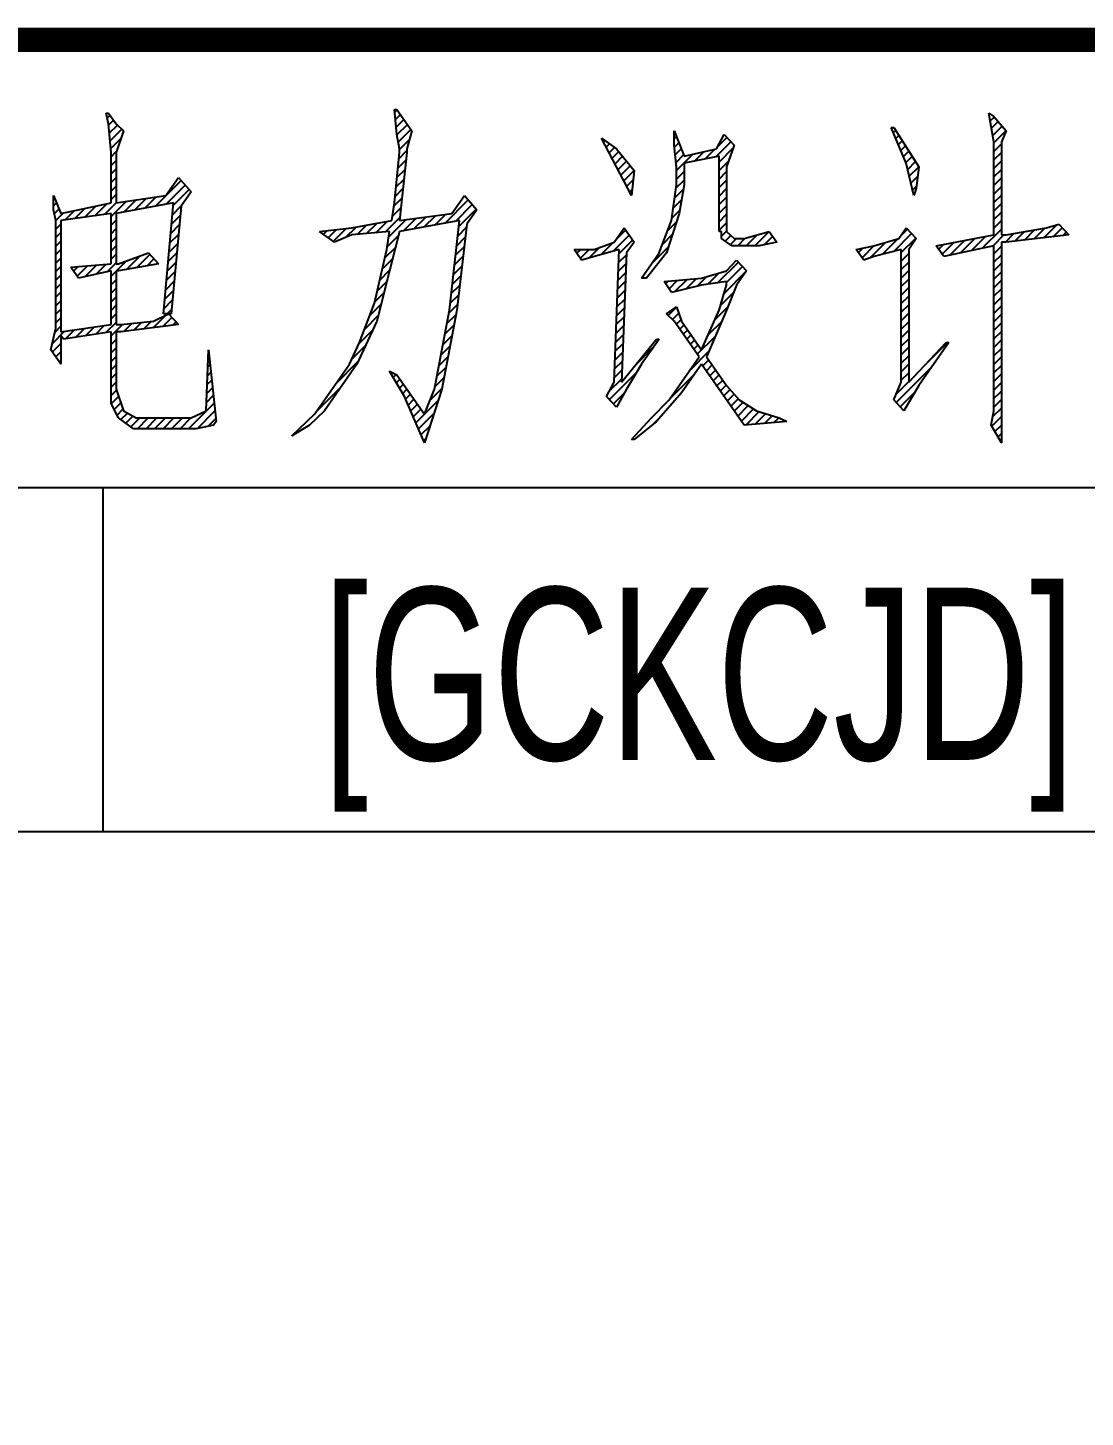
# Model space of a CAD drawing. Extents: x -140 to 0, y 0 to 80.
# Drawn here: x -47.19 to -16.47, y 40 to 80.35 of the extents above; entities that cross this region are included whole.
import ezdxf

# ---------------------------------------------------------------- set-up
doc = ezdxf.new("R2010")
doc.units = 0
doc.header["$MEASUREMENT"] = 0
doc.layers.get('0').update_dxf_attribs({"linetype": 'CONTINUOUS'})
doc.layers.add('TB', color=7, linetype='CONTINUOUS')
doc.styles.add('LZ_FONTS_FS', font='hxm.ttf', dxfattribs={"width": 0.7, "height": 3.5})

msp = doc.modelspace()

# ---------------------------------------------------------------- linework, layer by layer
at = {"color": 7}
for p, q in [((-36.538, 77.979), (-36.467, 77.979)), ((-36.467, 77.249), (-36.538, 77.979)), ((-36.467, 77.979), (-36.03, 77.354)), ((-44.92, 77.874), (-44.847, 77.874)), ((-44.847, 77.562), (-44.92, 77.874)), ((-44.847, 77.874), (-44.629, 77.562)), ((-44.775, 76.729), (-44.847, 77.562)), ((-44.629, 77.562), (-44.412, 77.353)), ((-19.268, 77.875), (-19.123, 77.77)), ((-19.123, 77.042), (-19.268, 77.875)), ((-19.123, 77.77), (-18.76, 77.354)), ((-44.412, 77.353), (-44.629, 76.729)), ((-36.394, 76.833), (-36.467, 77.249)), ((-36.03, 77.354), (-36.175, 76.833)), ((-30.52, 77.145), (-30.084, 76.833)), ((-29.647, 75.479), (-30.52, 77.145)), ((-28.412, 77.354), (-28.121, 76.624)), ((-28.412, 76.937), (-28.412, 77.354)), ((-27.177, 76.833), (-26.959, 77.249)), ((-26.959, 77.249), (-26.669, 76.937)), ((-22.103, 77.458), (-22.104, 77.458)), ((-21.666, 76.416), (-22.103, 77.458)), ((-22.103, 77.458), (-22.03, 77.458)), ((-22.03, 77.458), (-21.303, 76.312)), ((-18.76, 77.354), (-18.904, 77.042)), ((-44.775, 75.271), (-44.775, 76.729)), ((-44.629, 76.729), (-44.629, 75.271)), ((-36.538, 75.27), (-36.394, 76.728)), ((-36.394, 76.728), (-36.394, 76.833)), ((-36.175, 76.728), (-36.394, 74.749)), ((-36.175, 76.833), (-36.175, 76.728)), ((-30.084, 76.833), (-29.575, 76.208)), ((-28.339, 76.312), (-28.412, 76.937)), ((-28.121, 76.624), (-27.177, 76.833)), ((-26.669, 76.937), (-26.886, 76.312)), ((-19.123, 74.333), (-19.123, 77.042)), ((-18.904, 77.042), (-18.904, 74.333)), ((-28.339, 75.791), (-28.339, 76.312)), ((-27.104, 76.624), (-28.121, 76.416)), ((-28.121, 76.416), (-28.121, 75.791)), ((-27.104, 74.437), (-27.104, 76.624)), ((-26.886, 76.312), (-26.886, 74.437)), ((-21.449, 75.479), (-21.666, 76.416)), ((-21.303, 76.312), (-21.376, 75.687)), ((-43.177, 75.478), (-42.813, 75.999)), ((-42.813, 75.999), (-42.45, 75.583)), ((-29.575, 76.208), (-29.647, 75.479)), ((-46.446, 75.478), (-46.228, 74.959)), ((-46.446, 75.062), (-46.446, 75.478)), ((-44.629, 75.271), (-43.177, 75.478)), ((-42.45, 75.583), (-42.74, 75.166)), ((-34.867, 74.958), (-34.505, 75.479)), ((-34.505, 75.479), (-34.141, 75.061)), ((-29.647, 75.479), (-29.648, 75.479)), ((-28.485, 74.749), (-28.339, 75.791)), ((-28.121, 75.791), (-28.267, 74.958)), ((-21.376, 75.687), (-21.449, 75.479)), ((-46.374, 74.75), (-46.446, 75.062)), ((-46.228, 74.959), (-44.775, 75.271)), ((-42.958, 75.271), (-44.629, 74.959)), ((-43.248, 72.042), (-42.958, 75.271)), ((-42.74, 75.166), (-43.031, 72.042)), ((-36.611, 74.749), (-36.538, 75.27)), ((-34.141, 75.061), (-34.432, 74.645)), ((-46.374, 71.626), (-46.374, 74.75)), ((-44.775, 74.959), (-46.228, 74.75)), ((-46.228, 74.75), (-46.228, 71.521)), ((-44.775, 73.499), (-44.775, 74.959)), ((-44.629, 74.959), (-44.629, 73.499)), ((-37.775, 74.542), (-36.611, 74.749)), ((-36.394, 74.749), (-34.867, 74.958)), ((-34.649, 74.749), (-36.394, 74.437)), ((-34.94, 72.146), (-34.649, 74.749)), ((-28.848, 73.812), (-28.485, 74.749)), ((-28.267, 74.958), (-28.631, 73.812)), ((-38.72, 74.437), (-38.721, 74.437)), ((-38.72, 74.437), (-37.775, 74.542)), ((-38.283, 74.125), (-38.72, 74.437)), ((-37.775, 74.333), (-38.283, 74.125)), ((-36.684, 74.437), (-37.775, 74.333)), ((-36.757, 73.916), (-36.684, 74.437)), ((-36.394, 74.437), (-36.684, 73.291)), ((-34.432, 74.645), (-34.722, 72.146)), ((-30.157, 74.125), (-29.866, 74.542)), ((-29.866, 74.542), (-29.575, 74.125)), ((-27.032, 74.437), (-27.104, 74.437)), ((-27.032, 74.228), (-27.032, 74.437)), ((-26.886, 74.437), (-26.669, 74.228)), ((-26.378, 74.228), (-25.651, 74.437)), ((-25.651, 74.437), (-25.432, 74.125)), ((-21.884, 74.228), (-21.666, 74.542)), ((-21.666, 74.542), (-21.376, 74.228)), ((-20.795, 74.021), (-19.123, 74.333)), ((-18.904, 74.333), (-18.76, 74.333)), ((-18.76, 74.333), (-17.596, 74.542)), ((-16.942, 74.333), (-18.76, 74.125)), ((-17.596, 74.542), (-17.234, 74.645)), ((-17.234, 74.645), (-16.942, 74.333)), ((-37.121, 72.354), (-36.757, 73.916)), ((-31.319, 73.916), (-31.32, 73.916)), ((-31.101, 73.604), (-31.319, 73.916)), ((-31.319, 73.916), (-30.738, 73.916)), ((-30.011, 73.916), (-31.101, 73.604)), ((-30.738, 73.916), (-30.157, 74.125)), ((-30.157, 70.062), (-30.011, 73.916)), ((-29.575, 74.125), (-29.793, 73.812)), ((-26.74, 74.021), (-27.032, 74.228)), ((-25.942, 74.021), (-26.74, 74.021)), ((-26.669, 74.228), (-26.378, 74.228)), ((-25.942, 74.021), (-25.943, 74.021)), ((-25.432, 74.125), (-25.942, 74.021)), ((-23.119, 73.916), (-23.121, 73.916)), ((-23.119, 73.916), (-22.611, 74.021)), ((-22.902, 73.604), (-23.119, 73.916)), ((-22.611, 74.021), (-21.884, 74.228)), ((-21.811, 73.916), (-22.611, 73.709)), ((-21.811, 70.062), (-21.811, 73.916)), ((-21.376, 74.228), (-21.594, 73.916)), ((-21.594, 73.916), (-21.594, 70.062)), ((-20.576, 73.709), (-20.795, 74.021)), ((-19.123, 74.021), (-20.576, 73.709)), ((-19.123, 69.229), (-19.123, 74.021)), ((-18.904, 74.125), (-18.904, 68.292)), ((-18.76, 74.125), (-18.904, 74.125)), ((-45.938, 73.396), (-44.775, 73.499)), ((-44.629, 73.499), (-44.556, 73.499)), ((-44.556, 73.499), (-43.685, 73.812)), ((-43.394, 73.499), (-44.556, 73.292)), ((-43.685, 73.812), (-43.394, 73.499)), ((-29.793, 73.812), (-29.939, 70.062)), ((-29.357, 73.083), (-28.848, 73.812)), ((-28.631, 73.812), (-29.212, 73.083)), ((-26.886, 73.291), (-26.596, 73.604)), ((-26.596, 73.604), (-26.305, 73.291)), ((-22.611, 73.709), (-22.902, 73.604)), ((-45.72, 73.083), (-45.938, 73.396)), ((-44.775, 73.292), (-45.72, 73.083)), ((-44.775, 71.729), (-44.775, 73.292)), ((-44.629, 73.292), (-44.629, 71.729)), ((-44.556, 73.292), (-44.629, 73.292)), ((-36.684, 73.291), (-37.048, 71.833)), ((-29.212, 73.083), (-29.357, 73.083)), ((-28.702, 72.979), (-27.613, 73.083)), ((-27.613, 73.083), (-26.886, 73.291)), ((-26.305, 73.291), (-26.596, 72.875)), ((-28.485, 72.667), (-28.702, 72.979)), ((-27.613, 72.875), (-28.485, 72.667)), ((-26.886, 72.979), (-27.613, 72.875)), ((-27.104, 72.146), (-26.886, 72.875)), ((-26.886, 72.875), (-26.886, 72.979)), ((-26.596, 72.875), (-26.886, 72.146)), ((-37.556, 71.209), (-37.121, 72.354)), ((-28.631, 72.042), (-28.339, 72.249)), ((-28.339, 72.249), (-28.194, 71.833)), ((-44.485, 71.729), (-43.539, 71.833)), ((-43.539, 71.833), (-43.104, 72.042)), ((-43.104, 72.042), (-43.248, 72.042)), ((-43.104, 72.042), (-43.105, 72.042)), ((-43.104, 72.042), (-42.813, 71.729)), ((-43.031, 72.042), (-43.104, 72.042)), ((-37.048, 71.833), (-37.629, 70.583)), ((-35.376, 69.855), (-34.94, 72.146)), ((-34.722, 72.146), (-35.159, 69.855)), ((-28.412, 71.833), (-28.631, 72.042)), ((-27.685, 70.791), (-28.412, 71.833)), ((-28.194, 71.833), (-27.613, 71)), ((-27.613, 71), (-27.104, 72.146)), ((-26.886, 72.146), (-27.467, 70.791)), ((-46.519, 71), (-46.374, 71.626)), ((-46.228, 71.521), (-44.775, 71.729)), ((-44.775, 71.521), (-46.155, 71.312)), ((-44.775, 71.729), (-44.777, 71.729)), ((-44.775, 69.438), (-44.775, 71.521)), ((-44.629, 71.729), (-44.485, 71.729)), ((-44.629, 71.521), (-44.629, 69.854)), ((-44.485, 71.521), (-44.629, 71.521)), ((-42.813, 71.729), (-44.485, 71.521)), ((-46.228, 71.417), (-46.228, 70.584)), ((-46.155, 71.312), (-46.228, 71.417)), ((-37.847, 70.583), (-37.556, 71.209)), ((-29.939, 70.062), (-28.921, 71.312)), ((-28.848, 71.312), (-29.357, 70.583)), ((-28.921, 71.312), (-28.848, 71.312)), ((-21.594, 70.062), (-20.504, 71.209)), ((-20.431, 71.209), (-21.303, 69.958)), ((-20.504, 71.209), (-20.431, 71.209)), ((-46.228, 70.584), (-46.519, 71)), ((-42.013, 69.229), (-41.94, 71)), ((-41.94, 71), (-41.723, 68.917)), ((-28.558, 69.542), (-27.685, 70.791)), ((-27.467, 70.791), (-26.886, 69.958)), ((-38.864, 69.125), (-37.847, 70.583)), ((-37.629, 70.583), (-38.574, 69.229)), ((-36.684, 70.376), (-36.467, 70.271)), ((-36.248, 69.646), (-36.684, 70.376)), ((-36.467, 70.271), (-35.667, 69.125)), ((-29.357, 70.583), (-29.793, 69.855)), ((-27.613, 70.583), (-28.194, 69.75)), ((-26.378, 68.813), (-27.613, 70.583)), ((-44.629, 69.854), (-44.631, 69.854)), ((-44.629, 69.854), (-44.412, 69.229)), ((-35.667, 69.125), (-35.376, 69.855)), ((-35.159, 69.855), (-35.667, 68.292)), ((-30.374, 69.646), (-30.157, 70.062)), ((-29.793, 69.855), (-30.084, 69.334)), ((-26.886, 69.958), (-26.523, 69.542)), ((-22.03, 69.542), (-21.811, 70.062)), ((-21.303, 69.958), (-21.739, 69.229)), ((-44.556, 69.021), (-44.775, 69.438)), ((-35.667, 68.292), (-36.248, 69.646)), ((-30.084, 69.334), (-30.374, 69.646)), ((-29.066, 69.021), (-28.558, 69.542)), ((-28.194, 69.75), (-28.921, 68.916)), ((-26.523, 69.542), (-26.015, 69.229)), ((-21.739, 69.229), (-22.03, 69.542)), ((-44.121, 68.708), (-44.556, 69.021)), ((-44.412, 69.229), (-44.048, 69.021)), ((-44.048, 69.021), (-42.45, 69.021)), ((-42.45, 69.021), (-42.013, 69.229)), ((-39.518, 68.5), (-38.864, 69.125)), ((-38.574, 69.229), (-39.01, 68.813)), ((-29.647, 68.395), (-29.066, 69.021)), ((-26.015, 69.229), (-25.36, 69.021)), ((-25.36, 69.021), (-25.142, 68.916)), ((-19.196, 68.813), (-19.123, 69.229)), ((-42.304, 68.708), (-44.121, 68.708)), ((-41.796, 68.812), (-42.304, 68.708)), ((-41.723, 68.917), (-41.796, 68.812)), ((-39.01, 68.813), (-39.518, 68.5)), ((-28.921, 68.916), (-29.575, 68.395)), ((-26.378, 68.813), (-26.379, 68.813)), ((-25.142, 68.916), (-26.378, 68.813)), ((-18.904, 68.292), (-19.196, 68.813)), ((-29.575, 68.395), (-29.647, 68.395)), ((-18.904, 68.292), (-18.906, 68.292))]:
    msp.add_line(p, q, dxfattribs=at)
at = {"color": 0}
for p, q in [((-36.532, 77.912), (-36.466, 77.978)), ((-36.532, 77.912), (-36.466, 77.978)), ((-44.885, 77.726), (-44.802, 77.81)), ((-44.843, 77.521), (-44.7, 77.664)), ((-44.824, 77.293), (-44.591, 77.525)), ((-36.51, 77.687), (-36.365, 77.832)), ((-36.51, 77.687), (-36.365, 77.832)), ((-36.488, 77.462), (-36.263, 77.687)), ((-36.488, 77.462), (-36.263, 77.687)), ((-36.465, 77.237), (-36.161, 77.541)), ((-36.465, 77.237), (-36.161, 77.541)), ((-19.265, 77.856), (-19.255, 77.865)), ((-19.265, 77.856), (-19.255, 77.865)), ((-19.228, 77.645), (-19.114, 77.759)), ((-19.228, 77.645), (-19.114, 77.759)), ((-19.191, 77.434), (-18.998, 77.627)), ((-19.191, 77.434), (-18.998, 77.627)), ((-19.155, 77.223), (-18.883, 77.495)), ((-19.155, 77.223), (-18.883, 77.495)), ((-44.804, 77.065), (-44.465, 77.404)), ((-44.785, 76.837), (-44.489, 77.133)), ((-36.428, 77.027), (-36.059, 77.395)), ((-36.428, 77.027), (-36.059, 77.395)), ((-36.394, 76.813), (-36.098, 77.109)), ((-36.394, 76.813), (-36.098, 77.109)), ((-30.468, 77.046), (-30.432, 77.082)), ((-30.468, 77.046), (-30.432, 77.082)), ((-28.412, 77.123), (-28.346, 77.189)), ((-28.412, 77.123), (-28.346, 77.189)), ((-27.133, 76.917), (-26.883, 77.167)), ((-27.133, 76.917), (-26.883, 77.167)), ((-22.04, 77.308), (-21.976, 77.372)), ((-22.04, 77.308), (-21.976, 77.372)), ((-21.967, 77.133), (-21.88, 77.221)), ((-21.967, 77.133), (-21.88, 77.221)), ((-21.894, 76.959), (-21.784, 77.069)), ((-21.894, 76.959), (-21.784, 77.069)), ((-19.123, 77.007), (-18.767, 77.363)), ((-19.123, 77.007), (-18.767, 77.363)), ((-44.775, 76.599), (-44.621, 76.753)), ((-36.412, 76.548), (-36.175, 76.785)), ((-36.412, 76.548), (-36.175, 76.785)), ((-30.383, 76.884), (-30.288, 76.979)), ((-30.383, 76.884), (-30.288, 76.979)), ((-30.298, 76.722), (-30.144, 76.876)), ((-30.298, 76.722), (-30.144, 76.876)), ((-30.213, 76.559), (-30.019, 76.753)), ((-30.213, 76.559), (-30.019, 76.753)), ((-28.406, 76.882), (-28.276, 77.012)), ((-28.406, 76.882), (-28.276, 77.012)), ((-28.38, 76.66), (-28.205, 76.835)), ((-28.38, 76.66), (-28.205, 76.835)), ((-28.339, 76.206), (-27.864, 76.681)), ((-28.339, 76.206), (-27.864, 76.681)), ((-27.82, 76.478), (-27.546, 76.751)), ((-27.82, 76.478), (-27.546, 76.751)), ((-27.509, 76.541), (-27.228, 76.822)), ((-27.509, 76.541), (-27.228, 76.822)), ((-27.197, 76.605), (-26.764, 77.039)), ((-27.197, 76.605), (-26.764, 77.039)), ((-27.104, 76.451), (-26.695, 76.859)), ((-27.104, 76.451), (-26.695, 76.859)), ((-21.821, 76.784), (-21.687, 76.918)), ((-21.821, 76.784), (-21.687, 76.918)), ((-21.748, 76.61), (-21.591, 76.766)), ((-21.748, 76.61), (-21.591, 76.766)), ((-19.123, 76.76), (-18.904, 76.979)), ((-19.123, 76.76), (-18.904, 76.979)), ((-19.123, 76.512), (-18.904, 76.731)), ((-19.123, 76.512), (-18.904, 76.731)), ((-44.775, 76.351), (-44.629, 76.497)), ((-36.439, 76.273), (-36.199, 76.513)), ((-36.439, 76.273), (-36.199, 76.513)), ((-30.128, 76.397), (-29.908, 76.617)), ((-30.128, 76.397), (-29.908, 76.617)), ((-30.043, 76.234), (-29.797, 76.481)), ((-30.043, 76.234), (-29.797, 76.481)), ((-29.958, 76.072), (-29.686, 76.344)), ((-29.958, 76.072), (-29.686, 76.344)), ((-28.354, 76.439), (-28.135, 76.658)), ((-28.354, 76.439), (-28.135, 76.658)), ((-27.104, 76.204), (-26.828, 76.48)), ((-27.104, 76.204), (-26.828, 76.48)), ((-21.675, 76.435), (-21.495, 76.615)), ((-21.675, 76.435), (-21.495, 76.615)), ((-21.625, 76.238), (-21.399, 76.464)), ((-21.625, 76.238), (-21.399, 76.464)), ((-21.578, 76.037), (-21.303, 76.312)), ((-21.578, 76.037), (-21.303, 76.312)), ((-19.123, 76.265), (-18.904, 76.484)), ((-19.123, 76.265), (-18.904, 76.484)), ((-44.775, 76.104), (-44.629, 76.25)), ((-44.775, 75.856), (-44.629, 76.002)), ((-43.478, 75.174), (-42.738, 75.914)), ((-36.494, 75.724), (-36.26, 75.957)), ((-36.494, 75.724), (-36.26, 75.957)), ((-36.466, 75.998), (-36.23, 76.235)), ((-36.466, 75.998), (-36.23, 76.235)), ((-29.873, 75.91), (-29.576, 76.207)), ((-29.873, 75.91), (-29.576, 76.207)), ((-29.788, 75.747), (-29.603, 75.932)), ((-29.788, 75.747), (-29.603, 75.932)), ((-28.352, 75.698), (-28.121, 75.929)), ((-28.352, 75.698), (-28.121, 75.929)), ((-28.339, 75.958), (-28.121, 76.176)), ((-28.339, 75.958), (-28.121, 76.176)), ((-27.104, 75.956), (-26.886, 76.174)), ((-27.104, 75.956), (-26.886, 76.174)), ((-27.104, 75.709), (-26.886, 75.926)), ((-27.104, 75.709), (-26.886, 75.926)), ((-21.532, 75.836), (-21.336, 76.032)), ((-21.532, 75.836), (-21.336, 76.032)), ((-19.123, 76.017), (-18.904, 76.236)), ((-19.123, 76.017), (-18.904, 76.236)), ((-19.123, 75.77), (-18.904, 75.989)), ((-19.123, 75.77), (-18.904, 75.989)), ((-44.775, 75.609), (-44.629, 75.755)), ((-44.775, 75.361), (-44.629, 75.507)), ((-43.174, 75.231), (-42.623, 75.781)), ((-42.965, 75.192), (-42.507, 75.649)), ((-36.521, 75.449), (-36.291, 75.678)), ((-36.521, 75.449), (-36.291, 75.678)), ((-29.703, 75.585), (-29.63, 75.658)), ((-29.703, 75.585), (-29.63, 75.658)), ((-28.392, 75.41), (-28.145, 75.658)), ((-28.392, 75.41), (-28.145, 75.658)), ((-27.104, 75.461), (-26.886, 75.679)), ((-27.104, 75.461), (-26.886, 75.679)), ((-21.485, 75.635), (-21.368, 75.752)), ((-21.485, 75.635), (-21.368, 75.752)), ((-19.123, 75.522), (-18.904, 75.741)), ((-19.123, 75.522), (-18.904, 75.741)), ((-19.123, 75.275), (-18.904, 75.494)), ((-19.123, 75.275), (-18.904, 75.494)), ((-46.446, 75.423), (-46.429, 75.44)), ((-46.446, 75.176), (-46.356, 75.265)), ((-46.421, 74.953), (-46.283, 75.091)), ((-45.824, 74.808), (-45.521, 75.111)), ((-45.535, 74.85), (-45.206, 75.178)), ((-45.246, 74.891), (-44.891, 75.246)), ((-44.957, 74.933), (-44.616, 75.273)), ((-44.775, 74.866), (-44.328, 75.314)), ((-44.391, 75.003), (-44.039, 75.355)), ((-44.087, 75.06), (-43.75, 75.396)), ((-43.782, 75.117), (-43.462, 75.438)), ((-42.989, 74.92), (-42.733, 75.176)), ((-36.593, 74.882), (-36.353, 75.122)), ((-36.593, 74.882), (-36.353, 75.122)), ((-36.553, 75.169), (-36.322, 75.4)), ((-36.553, 75.169), (-36.322, 75.4)), ((-35.068, 74.674), (-34.392, 75.35)), ((-35.068, 74.674), (-34.392, 75.35)), ((-34.767, 74.728), (-34.277, 75.218)), ((-34.767, 74.728), (-34.277, 75.218)), ((-34.668, 74.579), (-34.162, 75.085)), ((-34.668, 74.579), (-34.162, 75.085)), ((-28.473, 74.835), (-28.25, 75.058)), ((-28.473, 74.835), (-28.25, 75.058)), ((-28.433, 75.122), (-28.197, 75.358)), ((-28.433, 75.122), (-28.197, 75.358)), ((-27.104, 75.214), (-26.886, 75.431)), ((-27.104, 75.214), (-26.886, 75.431)), ((-27.104, 74.966), (-26.886, 75.184)), ((-27.104, 74.966), (-26.886, 75.184)), ((-19.123, 75.027), (-18.904, 75.246)), ((-19.123, 75.027), (-18.904, 75.246)), ((-46.374, 74.752), (-46.152, 74.975)), ((-46.374, 74.505), (-46.228, 74.651)), ((-46.113, 74.767), (-45.836, 75.043)), ((-44.775, 74.619), (-44.629, 74.765)), ((-43.014, 74.648), (-42.765, 74.897)), ((-37.348, 74.374), (-37.051, 74.671)), ((-37.348, 74.374), (-37.051, 74.671)), ((-37.075, 74.4), (-36.75, 74.724)), ((-37.075, 74.4), (-36.75, 74.724)), ((-36.801, 74.426), (-36.383, 74.844)), ((-36.801, 74.426), (-36.383, 74.844)), ((-36.707, 74.272), (-36.205, 74.775)), ((-36.707, 74.272), (-36.205, 74.775)), ((-36.274, 74.458), (-35.918, 74.814)), ((-36.274, 74.458), (-35.918, 74.814)), ((-35.972, 74.512), (-35.631, 74.853)), ((-35.972, 74.512), (-35.631, 74.853)), ((-35.671, 74.566), (-35.345, 74.893)), ((-35.671, 74.566), (-35.345, 74.893)), ((-35.369, 74.62), (-35.058, 74.932)), ((-35.369, 74.62), (-35.058, 74.932)), ((-28.595, 74.465), (-28.344, 74.716)), ((-28.595, 74.465), (-28.344, 74.716)), ((-27.104, 74.719), (-26.886, 74.936)), ((-27.104, 74.719), (-26.886, 74.936)), ((-27.104, 74.471), (-26.886, 74.689)), ((-27.104, 74.471), (-26.886, 74.689)), ((-19.123, 74.78), (-18.904, 74.999)), ((-19.123, 74.78), (-18.904, 74.999)), ((-19.123, 74.532), (-18.904, 74.751)), ((-19.123, 74.532), (-18.904, 74.751)), ((-46.374, 74.258), (-46.228, 74.404)), ((-44.775, 74.371), (-44.629, 74.517)), ((-44.775, 74.124), (-44.629, 74.27)), ((-43.063, 74.104), (-42.816, 74.351)), ((-43.038, 74.376), (-42.791, 74.624)), ((-38.605, 74.355), (-38.498, 74.461)), ((-38.605, 74.355), (-38.498, 74.461)), ((-38.461, 74.252), (-38.22, 74.492)), ((-38.461, 74.252), (-38.22, 74.492)), ((-38.316, 74.148), (-37.941, 74.523)), ((-38.316, 74.148), (-37.941, 74.523)), ((-37.96, 74.257), (-37.654, 74.563)), ((-37.96, 74.257), (-37.654, 74.563)), ((-37.622, 74.348), (-37.352, 74.617)), ((-37.622, 74.348), (-37.352, 74.617)), ((-36.748, 73.984), (-36.427, 74.305)), ((-36.748, 73.984), (-36.427, 74.305)), ((-34.73, 74.022), (-34.474, 74.278)), ((-34.73, 74.022), (-34.474, 74.278)), ((-34.699, 74.3), (-34.442, 74.558)), ((-34.699, 74.3), (-34.442, 74.558)), ((-30.184, 73.866), (-29.719, 74.331)), ((-30.184, 73.866), (-29.719, 74.331)), ((-30.119, 74.178), (-29.821, 74.477)), ((-30.119, 74.178), (-29.821, 74.477)), ((-28.752, 74.06), (-28.459, 74.353)), ((-28.752, 74.06), (-28.459, 74.353)), ((-27.032, 74.295), (-26.886, 74.441)), ((-27.032, 74.295), (-26.886, 74.441)), ((-26.927, 74.153), (-26.762, 74.318)), ((-26.927, 74.153), (-26.762, 74.318)), ((-26.317, 74.021), (-26.001, 74.336)), ((-26.317, 74.021), (-26.001, 74.336)), ((-26.069, 74.021), (-25.654, 74.436)), ((-26.069, 74.021), (-25.654, 74.436)), ((-25.791, 74.051), (-25.55, 74.293)), ((-25.791, 74.051), (-25.55, 74.293)), ((-22.021, 73.861), (-21.51, 74.373)), ((-22.021, 73.861), (-21.51, 74.373)), ((-21.843, 74.287), (-21.629, 74.501)), ((-21.843, 74.287), (-21.629, 74.501)), ((-21.811, 73.824), (-21.391, 74.244)), ((-21.811, 73.824), (-21.391, 74.244)), ((-19.775, 73.881), (-19.368, 74.287)), ((-19.775, 73.881), (-19.368, 74.287)), ((-19.459, 73.949), (-18.904, 74.504)), ((-19.459, 73.949), (-18.904, 74.504)), ((-19.144, 74.016), (-18.827, 74.333)), ((-19.144, 74.016), (-18.827, 74.333)), ((-18.788, 74.125), (-18.541, 74.372)), ((-18.788, 74.125), (-18.541, 74.372)), ((-18.513, 74.153), (-18.239, 74.427)), ((-18.513, 74.153), (-18.239, 74.427)), ((-18.233, 74.185), (-17.937, 74.481)), ((-18.233, 74.185), (-17.937, 74.481)), ((-17.953, 74.217), (-17.636, 74.535)), ((-17.953, 74.217), (-17.636, 74.535)), ((-17.674, 74.249), (-17.295, 74.628)), ((-17.674, 74.249), (-17.295, 74.628)), ((-17.394, 74.281), (-17.135, 74.54)), ((-17.394, 74.281), (-17.135, 74.54)), ((-17.115, 74.313), (-17.016, 74.412)), ((-17.115, 74.313), (-17.016, 74.412)), ((-46.374, 74.01), (-46.228, 74.156)), ((-46.374, 73.763), (-46.228, 73.909)), ((-44.775, 73.876), (-44.629, 74.022)), ((-43.087, 73.832), (-42.841, 74.078)), ((-36.815, 73.67), (-36.511, 73.973)), ((-36.815, 73.67), (-36.511, 73.973)), ((-34.762, 73.743), (-34.507, 73.998)), ((-34.762, 73.743), (-34.507, 73.998)), ((-31.239, 73.801), (-31.124, 73.916)), ((-31.239, 73.801), (-31.124, 73.916)), ((-31.137, 73.655), (-30.877, 73.916)), ((-31.137, 73.655), (-30.877, 73.916)), ((-30.877, 73.668), (-30.568, 73.977)), ((-30.877, 73.668), (-30.568, 73.977)), ((-30.53, 73.767), (-30.182, 74.115)), ((-30.53, 73.767), (-30.182, 74.115)), ((-30.016, 73.787), (-29.618, 74.185)), ((-30.016, 73.787), (-29.618, 74.185)), ((-29.068, 73.497), (-28.574, 73.991)), ((-29.068, 73.497), (-28.574, 73.991)), ((-26.782, 74.051), (-26.604, 74.228)), ((-26.782, 74.051), (-26.604, 74.228)), ((-26.564, 74.021), (-26.348, 74.237)), ((-26.564, 74.021), (-26.348, 74.237)), ((-25.48, 74.115), (-25.448, 74.147)), ((-25.48, 74.115), (-25.448, 74.147)), ((-23.053, 73.82), (-22.915, 73.958)), ((-23.053, 73.82), (-22.915, 73.958)), ((-22.951, 73.674), (-22.602, 74.024)), ((-22.951, 73.674), (-22.602, 74.024)), ((-22.702, 73.676), (-22.256, 74.122)), ((-22.702, 73.676), (-22.256, 74.122)), ((-22.356, 73.775), (-21.909, 74.221)), ((-22.356, 73.775), (-21.909, 74.221)), ((-20.725, 73.921), (-20.585, 74.06)), ((-20.725, 73.921), (-20.585, 74.06)), ((-20.623, 73.775), (-20.281, 74.117)), ((-20.623, 73.775), (-20.281, 74.117)), ((-20.405, 73.745), (-19.977, 74.174)), ((-20.405, 73.745), (-19.977, 74.174)), ((-20.09, 73.813), (-19.672, 74.231)), ((-20.09, 73.813), (-19.672, 74.231)), ((-19.123, 73.79), (-18.904, 74.009)), ((-19.123, 73.79), (-18.904, 74.009)), ((-46.374, 73.515), (-46.228, 73.661)), ((-45.759, 73.14), (-45.461, 73.438)), ((-45.525, 73.126), (-45.189, 73.462)), ((-45.208, 73.197), (-44.917, 73.487)), ((-44.89, 73.267), (-44.629, 73.527)), ((-44.775, 73.629), (-44.629, 73.775)), ((-44.617, 73.292), (-44.328, 73.581)), ((-44.329, 73.333), (-43.942, 73.719)), ((-44.028, 73.386), (-43.645, 73.769)), ((-43.727, 73.44), (-43.526, 73.641)), ((-43.425, 73.494), (-43.407, 73.513)), ((-43.136, 73.288), (-42.892, 73.532)), ((-43.112, 73.56), (-42.867, 73.805)), ((-36.89, 73.347), (-36.596, 73.642)), ((-36.89, 73.347), (-36.596, 73.642)), ((-34.824, 73.186), (-34.572, 73.438)), ((-34.824, 73.186), (-34.572, 73.438)), ((-34.793, 73.465), (-34.539, 73.718)), ((-34.793, 73.465), (-34.539, 73.718)), ((-30.035, 73.273), (-29.805, 73.502)), ((-30.035, 73.273), (-29.805, 73.502)), ((-30.025, 73.53), (-29.795, 73.76)), ((-30.025, 73.53), (-29.795, 73.76)), ((-27.149, 72.942), (-26.543, 73.547)), ((-27.149, 72.942), (-26.543, 73.547)), ((-21.811, 73.577), (-21.594, 73.794)), ((-21.811, 73.577), (-21.594, 73.794)), ((-21.811, 73.329), (-21.594, 73.547)), ((-21.811, 73.329), (-21.594, 73.547)), ((-19.123, 73.542), (-18.904, 73.761)), ((-19.123, 73.542), (-18.904, 73.761)), ((-19.123, 73.295), (-18.904, 73.514)), ((-19.123, 73.295), (-18.904, 73.514)), ((-46.374, 73.268), (-46.228, 73.414)), ((-46.374, 73.02), (-46.228, 73.166)), ((-45.861, 73.286), (-45.733, 73.414)), ((-44.775, 73.134), (-44.629, 73.28)), ((-43.161, 73.016), (-42.917, 73.259)), ((-36.965, 73.025), (-36.68, 73.31)), ((-36.965, 73.025), (-36.68, 73.31)), ((-34.855, 72.907), (-34.605, 73.158)), ((-34.855, 72.907), (-34.605, 73.158)), ((-30.045, 73.015), (-29.815, 73.245)), ((-30.045, 73.015), (-29.815, 73.245)), ((-29.235, 73.083), (-29.122, 73.196)), ((-29.235, 73.083), (-29.122, 73.196)), ((-28.391, 72.689), (-28.038, 73.042)), ((-28.391, 72.689), (-28.038, 73.042)), ((-28.066, 72.767), (-27.764, 73.068)), ((-28.066, 72.767), (-27.764, 73.068)), ((-27.74, 72.845), (-27.458, 73.127)), ((-27.74, 72.845), (-27.458, 73.127)), ((-27.437, 72.9), (-27.111, 73.227)), ((-27.437, 72.9), (-27.111, 73.227)), ((-26.957, 72.638), (-26.308, 73.287)), ((-26.957, 72.638), (-26.308, 73.287)), ((-26.886, 72.956), (-26.424, 73.419)), ((-26.886, 72.956), (-26.424, 73.419)), ((-21.811, 73.082), (-21.594, 73.299)), ((-21.811, 73.082), (-21.594, 73.299)), ((-21.811, 72.834), (-21.594, 73.052)), ((-21.811, 72.834), (-21.594, 73.052)), ((-19.123, 73.047), (-18.904, 73.266)), ((-19.123, 73.047), (-18.904, 73.266)), ((-46.374, 72.773), (-46.228, 72.919)), ((-46.374, 72.525), (-46.228, 72.671)), ((-44.775, 72.886), (-44.629, 73.032)), ((-44.775, 72.639), (-44.629, 72.785)), ((-43.21, 72.472), (-42.968, 72.714)), ((-43.185, 72.744), (-42.943, 72.987)), ((-37.115, 72.38), (-36.844, 72.651)), ((-37.115, 72.38), (-36.844, 72.651)), ((-37.04, 72.702), (-36.762, 72.98)), ((-37.04, 72.702), (-36.762, 72.98)), ((-34.886, 72.629), (-34.637, 72.878)), ((-34.886, 72.629), (-34.637, 72.878)), ((-30.064, 72.501), (-29.835, 72.73)), ((-30.064, 72.501), (-29.835, 72.73)), ((-30.054, 72.758), (-29.825, 72.987)), ((-30.054, 72.758), (-29.825, 72.987)), ((-28.659, 72.916), (-28.585, 72.99)), ((-28.659, 72.916), (-28.585, 72.99)), ((-28.557, 72.77), (-28.311, 73.016)), ((-28.557, 72.77), (-28.311, 73.016)), ((-27.062, 72.286), (-26.677, 72.67)), ((-27.062, 72.286), (-26.677, 72.67)), ((-21.811, 72.587), (-21.594, 72.804)), ((-21.811, 72.587), (-21.594, 72.804)), ((-19.123, 72.8), (-18.904, 73.019)), ((-19.123, 72.8), (-18.904, 73.019)), ((-19.123, 72.552), (-18.904, 72.771)), ((-19.123, 72.552), (-18.904, 72.771)), ((-46.374, 72.278), (-46.228, 72.424)), ((-44.775, 72.392), (-44.629, 72.537)), ((-44.775, 72.144), (-44.629, 72.29)), ((-43.234, 72.2), (-42.994, 72.441)), ((-37.261, 71.987), (-36.926, 72.321)), ((-37.261, 71.987), (-36.926, 72.321)), ((-34.955, 72.065), (-34.702, 72.318)), ((-34.955, 72.065), (-34.702, 72.318)), ((-34.917, 72.35), (-34.67, 72.598)), ((-34.917, 72.35), (-34.67, 72.598)), ((-30.074, 72.244), (-29.845, 72.472)), ((-30.074, 72.244), (-29.845, 72.472)), ((-28.586, 71.999), (-28.338, 72.247)), ((-28.586, 71.999), (-28.338, 72.247)), ((-27.223, 71.877), (-26.841, 72.259)), ((-27.223, 71.877), (-26.841, 72.259)), ((-21.811, 72.339), (-21.594, 72.557)), ((-21.811, 72.339), (-21.594, 72.557)), ((-21.811, 72.092), (-21.594, 72.309)), ((-21.811, 72.092), (-21.594, 72.309)), ((-19.123, 72.305), (-18.904, 72.524)), ((-19.123, 72.305), (-18.904, 72.524)), ((-19.123, 72.057), (-18.904, 72.276)), ((-19.123, 72.057), (-18.904, 72.276)), ((-46.374, 72.03), (-46.228, 72.176)), ((-46.374, 71.783), (-46.228, 71.929)), ((-44.775, 71.897), (-44.629, 72.042)), ((-43.832, 71.602), (-43.609, 71.825)), ((-43.55, 71.637), (-43.184, 72.003)), ((-43.267, 71.673), (-43.004, 71.935)), ((-43.145, 72.042), (-43.019, 72.168)), ((-37.412, 71.588), (-37.009, 71.991)), ((-37.412, 71.588), (-37.009, 71.991)), ((-35.014, 71.759), (-34.745, 72.028)), ((-35.014, 71.759), (-34.745, 72.028)), ((-30.093, 71.729), (-29.865, 71.957)), ((-30.093, 71.729), (-29.865, 71.957)), ((-30.084, 71.986), (-29.855, 72.215)), ((-30.084, 71.986), (-29.855, 72.215)), ((-28.459, 71.878), (-28.274, 72.063)), ((-28.459, 71.878), (-28.274, 72.063)), ((-28.348, 71.742), (-28.21, 71.88)), ((-28.348, 71.742), (-28.21, 71.88)), ((-27.422, 71.431), (-27.021, 71.832)), ((-27.422, 71.431), (-27.021, 71.832)), ((-21.811, 71.844), (-21.594, 72.062)), ((-21.811, 71.844), (-21.594, 72.062)), ((-19.123, 71.81), (-18.904, 72.029)), ((-19.123, 71.81), (-18.904, 72.029)), ((-46.475, 71.186), (-46.127, 71.535)), ((-46.401, 71.508), (-46.228, 71.681)), ((-46.093, 71.321), (-45.838, 71.577)), ((-45.801, 71.365), (-45.549, 71.618)), ((-45.51, 71.41), (-45.26, 71.66)), ((-45.218, 71.454), (-44.971, 71.701)), ((-44.927, 71.498), (-44.629, 71.795)), ((-44.775, 71.402), (-44.443, 71.734)), ((-44.398, 71.531), (-44.165, 71.764)), ((-44.115, 71.567), (-43.887, 71.795)), ((-42.984, 71.708), (-42.885, 71.807)), ((-37.567, 71.185), (-37.16, 71.592)), ((-37.567, 71.185), (-37.16, 71.592)), ((-35.072, 71.453), (-34.803, 71.722)), ((-35.072, 71.453), (-34.803, 71.722)), ((-30.113, 71.215), (-29.885, 71.442)), ((-30.113, 71.215), (-29.885, 71.442)), ((-30.103, 71.472), (-29.875, 71.7)), ((-30.103, 71.472), (-29.875, 71.7)), ((-28.246, 71.596), (-28.118, 71.724)), ((-28.246, 71.596), (-28.118, 71.724)), ((-28.145, 71.45), (-28.017, 71.579)), ((-28.145, 71.45), (-28.017, 71.579)), ((-28.043, 71.305), (-27.915, 71.433)), ((-28.043, 71.305), (-27.915, 71.433)), ((-21.811, 71.597), (-21.594, 71.814)), ((-21.811, 71.597), (-21.594, 71.814)), ((-21.811, 71.349), (-21.594, 71.567)), ((-21.811, 71.349), (-21.594, 71.567)), ((-19.123, 71.562), (-18.904, 71.781)), ((-19.123, 71.562), (-18.904, 71.781)), ((-19.123, 71.315), (-18.904, 71.534)), ((-19.123, 71.315), (-18.904, 71.534)), ((-46.476, 70.938), (-46.228, 71.186)), ((-44.775, 71.154), (-44.629, 71.3)), ((-44.775, 70.907), (-44.629, 71.052)), ((-37.781, 70.723), (-37.375, 71.13)), ((-37.781, 70.723), (-37.375, 71.13)), ((-35.188, 70.842), (-34.919, 71.11)), ((-35.188, 70.842), (-34.919, 71.11)), ((-35.13, 71.147), (-34.861, 71.416)), ((-35.13, 71.147), (-34.861, 71.416)), ((-30.123, 70.957), (-29.895, 71.185)), ((-30.123, 70.957), (-29.895, 71.185)), ((-29.549, 70.541), (-29.011, 71.08)), ((-29.549, 70.541), (-29.011, 71.08)), ((-27.941, 71.159), (-27.813, 71.287)), ((-27.941, 71.159), (-27.813, 71.287)), ((-27.84, 71.013), (-27.712, 71.141)), ((-27.84, 71.013), (-27.712, 71.141)), ((-27.738, 70.867), (-27.207, 71.398)), ((-27.738, 70.867), (-27.207, 71.398)), ((-21.811, 71.102), (-21.594, 71.32)), ((-21.811, 71.102), (-21.594, 71.32)), ((-21.811, 70.854), (-21.594, 71.072)), ((-21.811, 70.854), (-21.594, 71.072)), ((-21.212, 70.463), (-20.467, 71.209)), ((-21.212, 70.463), (-20.467, 71.209)), ((-19.123, 71.067), (-18.904, 71.286)), ((-19.123, 71.067), (-18.904, 71.286)), ((-19.123, 70.82), (-18.904, 71.039)), ((-19.123, 70.82), (-18.904, 71.039)), ((-46.374, 70.793), (-46.228, 70.939)), ((-46.272, 70.647), (-46.228, 70.691)), ((-44.775, 70.659), (-44.629, 70.805)), ((-41.95, 70.762), (-41.919, 70.793)), ((-38.245, 70.013), (-37.59, 70.668)), ((-38.245, 70.013), (-37.59, 70.668)), ((-35.246, 70.536), (-34.978, 70.805)), ((-35.246, 70.536), (-34.978, 70.805)), ((-30.142, 70.443), (-29.915, 70.67)), ((-30.142, 70.443), (-29.915, 70.67)), ((-30.132, 70.7), (-29.905, 70.927)), ((-30.132, 70.7), (-29.905, 70.927)), ((-27.96, 70.398), (-27.393, 70.965)), ((-27.96, 70.398), (-27.393, 70.965)), ((-27.578, 70.532), (-27.406, 70.704)), ((-27.578, 70.532), (-27.406, 70.704)), ((-21.811, 70.607), (-21.594, 70.825)), ((-21.811, 70.607), (-21.594, 70.825)), ((-19.123, 70.573), (-18.904, 70.791)), ((-19.123, 70.573), (-18.904, 70.791)), ((-44.775, 70.412), (-44.629, 70.558)), ((-44.775, 70.164), (-44.629, 70.31)), ((-41.971, 70.246), (-41.872, 70.345)), ((-41.961, 70.504), (-41.895, 70.569)), ((-36.669, 70.35), (-36.657, 70.362)), ((-36.669, 70.35), (-36.657, 70.362)), ((-36.577, 70.196), (-36.49, 70.282)), ((-36.577, 70.196), (-36.49, 70.282)), ((-35.305, 70.23), (-35.036, 70.499)), ((-35.305, 70.23), (-35.036, 70.499)), ((-30.289, 69.554), (-29.501, 70.341)), ((-30.289, 69.554), (-29.501, 70.341)), ((-30.152, 70.186), (-29.925, 70.412)), ((-30.152, 70.186), (-29.925, 70.412)), ((-28.534, 69.576), (-27.811, 70.299)), ((-28.534, 69.576), (-27.811, 70.299)), ((-27.476, 70.387), (-27.305, 70.558)), ((-27.476, 70.387), (-27.305, 70.558)), ((-27.375, 70.241), (-27.203, 70.412)), ((-27.375, 70.241), (-27.203, 70.412)), ((-27.273, 70.095), (-27.101, 70.267)), ((-27.273, 70.095), (-27.101, 70.267)), ((-21.961, 69.467), (-20.919, 70.509)), ((-21.961, 69.467), (-20.919, 70.509)), ((-21.811, 70.359), (-21.594, 70.577)), ((-21.811, 70.359), (-21.594, 70.577)), ((-21.811, 70.112), (-21.594, 70.33)), ((-21.811, 70.112), (-21.594, 70.33)), ((-19.123, 70.325), (-18.904, 70.544)), ((-19.123, 70.325), (-18.904, 70.544)), ((-19.123, 70.078), (-18.904, 70.296)), ((-19.123, 70.078), (-18.904, 70.296)), ((-44.775, 69.917), (-44.629, 70.063)), ((-44.775, 69.669), (-44.619, 69.825)), ((-41.992, 69.73), (-41.825, 69.897)), ((-41.982, 69.988), (-41.848, 70.121)), ((-38.817, 69.193), (-38.095, 69.915)), ((-38.817, 69.193), (-38.095, 69.915)), ((-36.484, 70.041), (-36.379, 70.145)), ((-36.484, 70.041), (-36.379, 70.145)), ((-36.391, 69.886), (-36.278, 70)), ((-36.391, 69.886), (-36.278, 70)), ((-36.299, 69.731), (-36.176, 69.854)), ((-36.299, 69.731), (-36.176, 69.854)), ((-35.503, 69.537), (-35.152, 69.888)), ((-35.503, 69.537), (-35.152, 69.888)), ((-35.363, 69.924), (-35.094, 70.193)), ((-35.363, 69.924), (-35.094, 70.193)), ((-30.297, 69.793), (-29.935, 70.155)), ((-30.297, 69.793), (-29.935, 70.155)), ((-27.171, 69.949), (-27, 70.121)), ((-27.171, 69.949), (-27, 70.121)), ((-27.069, 69.803), (-26.898, 69.975)), ((-27.069, 69.803), (-26.898, 69.975)), ((-26.968, 69.658), (-26.784, 69.841)), ((-26.968, 69.658), (-26.784, 69.841)), ((-21.955, 69.721), (-21.594, 70.082)), ((-21.955, 69.721), (-21.594, 70.082)), ((-19.123, 69.83), (-18.904, 70.049)), ((-19.123, 69.83), (-18.904, 70.049)), ((-44.77, 69.427), (-44.555, 69.642)), ((-44.684, 69.265), (-44.491, 69.458)), ((-42.519, 68.708), (-41.778, 69.449)), ((-42.003, 69.471), (-41.802, 69.673)), ((-36.214, 69.568), (-36.074, 69.708)), ((-36.214, 69.568), (-36.074, 69.708)), ((-36.14, 69.395), (-35.972, 69.563)), ((-36.14, 69.395), (-35.972, 69.563)), ((-36.066, 69.222), (-35.871, 69.417)), ((-36.066, 69.222), (-35.871, 69.417)), ((-35.917, 68.875), (-35.265, 69.527)), ((-35.917, 68.875), (-35.265, 69.527)), ((-30.169, 69.426), (-29.859, 69.736)), ((-30.169, 69.426), (-29.859, 69.736)), ((-26.866, 69.512), (-26.669, 69.709)), ((-26.866, 69.512), (-26.669, 69.709)), ((-26.764, 69.366), (-26.553, 69.577)), ((-26.764, 69.366), (-26.553, 69.577)), ((-26.663, 69.22), (-26.41, 69.473)), ((-26.663, 69.22), (-26.41, 69.473)), ((-21.842, 69.339), (-21.423, 69.758)), ((-21.842, 69.339), (-21.423, 69.758)), ((-19.123, 69.583), (-18.904, 69.801)), ((-19.123, 69.583), (-18.904, 69.801)), ((-19.123, 69.335), (-18.904, 69.554)), ((-19.123, 69.335), (-18.904, 69.554)), ((-44.599, 69.103), (-44.427, 69.274)), ((-44.485, 68.97), (-44.293, 69.161)), ((-44.341, 68.866), (-44.136, 69.071)), ((-44.197, 68.763), (-43.939, 69.021)), ((-44.004, 68.708), (-43.691, 69.021)), ((-43.756, 68.708), (-43.444, 69.021)), ((-43.509, 68.708), (-43.196, 69.021)), ((-43.261, 68.708), (-42.949, 69.021)), ((-43.014, 68.708), (-42.701, 69.021)), ((-42.766, 68.708), (-42.454, 69.021)), ((-42.263, 68.717), (-41.755, 69.225)), ((-41.952, 68.78), (-41.731, 69.001)), ((-35.992, 69.048), (-35.769, 69.271)), ((-35.992, 69.048), (-35.769, 69.271)), ((-35.843, 68.702), (-35.384, 69.161)), ((-35.843, 68.702), (-35.384, 69.161)), ((-29.045, 68.818), (-28.75, 69.113)), ((-29.045, 68.818), (-28.75, 69.113)), ((-26.561, 69.075), (-26.257, 69.378)), ((-26.561, 69.075), (-26.257, 69.378)), ((-26.459, 68.929), (-26.104, 69.284)), ((-26.459, 68.929), (-26.104, 69.284)), ((-26.323, 68.817), (-25.937, 69.204)), ((-26.323, 68.817), (-25.937, 69.204)), ((-26.053, 68.84), (-25.749, 69.144)), ((-26.053, 68.84), (-25.749, 69.144)), ((-25.783, 68.863), (-25.561, 69.085)), ((-25.783, 68.863), (-25.561, 69.085)), ((-25.513, 68.885), (-25.373, 69.025)), ((-25.513, 68.885), (-25.373, 69.025)), ((-19.18, 68.783), (-18.904, 69.059)), ((-19.18, 68.783), (-18.904, 69.059)), ((-19.153, 69.058), (-18.904, 69.306)), ((-19.153, 69.058), (-18.904, 69.306)), ((-39.495, 68.514), (-39.322, 68.688)), ((-39.495, 68.514), (-39.322, 68.688)), ((-35.769, 68.529), (-35.504, 68.794)), ((-35.769, 68.529), (-35.504, 68.794)), ((-25.243, 68.908), (-25.204, 68.946)), ((-25.243, 68.908), (-25.204, 68.946)), ((-19.091, 68.625), (-18.904, 68.811)), ((-19.091, 68.625), (-18.904, 68.811)), ((-35.694, 68.356), (-35.623, 68.427)), ((-35.694, 68.356), (-35.623, 68.427)), ((-19.002, 68.466), (-18.904, 68.564)), ((-19.002, 68.466), (-18.904, 68.564)), ((-18.913, 68.308), (-18.904, 68.317)), ((-18.913, 68.308), (-18.904, 68.317))]:
    msp.add_line(p, q, dxfattribs=at)
at = {"layer": 'TB'}
for p, q in [((-140, 67), (0, 67)), ((-45, 57), (-45, 67)), ((0, 57), (-140, 57)), ((0, 57), (-45, 57))]:
    msp.add_line(p, q, dxfattribs=at)
msp.add_lwpolyline([(0, 80, 0.7, 0.7, 0), (-140, 80, 0.7, 0.7, 0), (-140, 0, 0.7, 0.7, 0), (0, 0, 0.7, 0.7, 0)], format="xyseb", close=True, dxfattribs=at)

# ---------------------------------------------------------------- texts
at = {"layer": 'TB', "style": 'LZ_FONTS_FS', "width": 0.7}
msp.add_text('[GCKCJD]', height=5, dxfattribs=at).set_placement((-38.608, 59.09))

doc.saveas('drawing.dxf')
